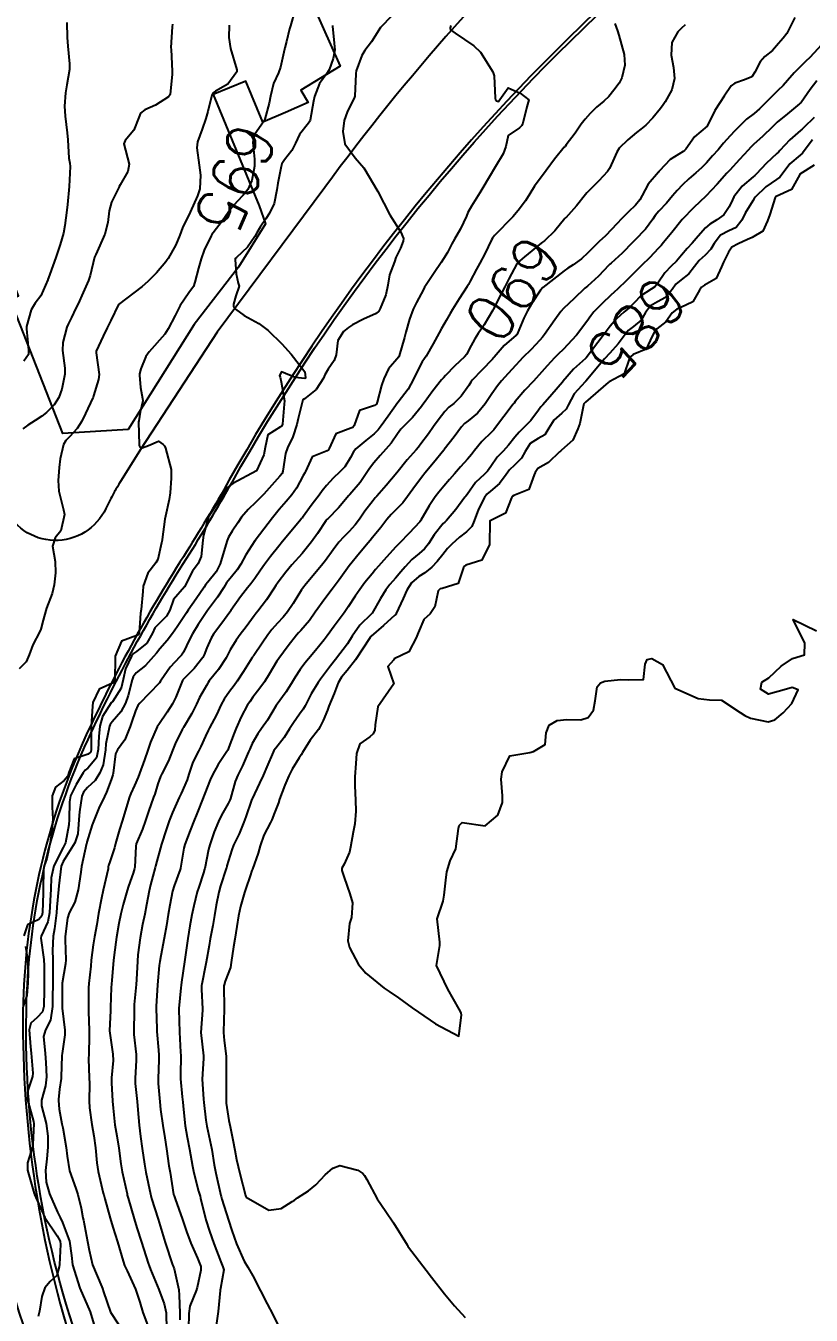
# Model space of a CAD drawing. Header units: metres. Extents: x 286371 to 293043, y 7462578 to 7466404.
# Drawn here: x 289795.7 to 289862.7, y 7464667.4 to 7464777.5 of the extents above; entities that cross this region are included whole.
import ezdxf
from ezdxf.enums import TextEntityAlignment as Align

# ---------------------------------------------------------------- set-up
doc = ezdxf.new("R2010")
doc.units = ezdxf.units.M
doc.header["$MEASUREMENT"] = 0
for name, color, linetype in [('Area Verde e Complexo de Lazer', 45, 'Continuous'), ('Cotas', 45, 'Continuous'), ('Curvas de Nivel 1m', 11, 'Continuous'), ('Curvas de Nivel 5m', 15, 'Continuous'), ('Edificações', 30, 'Continuous'), ('Vias primárias', 230, 'Continuous')]:
    doc.layers.add(name, color=color, linetype=linetype)
doc.styles.add('Style-STANDARD', font='STANDARD.shx')

msp = doc.modelspace()

# ---------------------------------------------------------------- linework, layer by layer
at = {"layer": 'Area Verde e Complexo de Lazer'}
msp.add_lwpolyline([(289974.64, 7464699.16), (289955.38, 7464676.42, -0.065677), (289942.78, 7464664.98, 0.018865), (289930.38, 7464655.68, -0.032924), (289897.11, 7464632.16, -0.260986), (289835.3, 7464628.07, -0.063415), (289815.99, 7464641.35, -0.126836), (289800.3, 7464664.8, -0.092226), (289795.76, 7464694.19, -0.100091), (289801.01, 7464716.58, -0.034047), (289809.4, 7464732.01, 0.013423), (289813.32, 7464738.57, -0.071292), (289842.17, 7464776.16), (289861.37, 7464794.93)], format="xyb", dxfattribs=at)
at = {"layer": 'Curvas de Nivel 1m', "flags": 128}
for points, elevation in [([(289827.9, 7464779.32), (289825.95, 7464777.35), (289825.19, 7464776.11), (289824.62, 7464775.37), (289824.36, 7464774.94), (289823.9, 7464773.65), (289823.86, 7464773.42), (289823.85, 7464773.39), (289823.77, 7464771.48), (289823.75, 7464771.39), (289823.12, 7464770.12), (289822.86, 7464769.4), (289822.75, 7464768.47), (289822.92, 7464767.4), (289823.79, 7464766.21), (289824.55, 7464765.37), (289825.74, 7464763.35), (289826.75, 7464761.34), (289827.69, 7464759.86), (289827.93, 7464759.32), (289827.9, 7464759.1), (289827.67, 7464758.49), (289827.28, 7464757.71), (289827.15, 7464757.33), (289826.74, 7464756.23), (289826.6, 7464755.34), (289826.43, 7464754.53), (289825.93, 7464753.35), (289825.81, 7464753.13), (289825.59, 7464752.93), (289824.51, 7464752.44), (289823.57, 7464751.96), (289823.23, 7464751.73), (289822.8, 7464751.4), (289822.33, 7464750.63), (289822.17, 7464749.4), (289822.02, 7464748.92), (289821.51, 7464748.19), (289821.22, 7464747.69), (289821.11, 7464747.42), (289820.47, 7464746.44), (289819.47, 7464745.65), (289819.34, 7464745.57), (289819.3, 7464745.45), (289818.94, 7464743.96), (289818.83, 7464743.45), (289818.47, 7464742.4), (289818.02, 7464741.47), (289817.87, 7464740.99), (289817.64, 7464739.47), (289817.56, 7464739.28), (289817.37, 7464739.03), (289816.01, 7464737.5), (289815.33, 7464736.82), (289814.66, 7464736.19), (289814.11, 7464735.53), (289813.78, 7464735.06), (289813.3, 7464734.35), (289812.99, 7464733.84), (289812.87, 7464733.55), (289812.5, 7464732.32), (289812.28, 7464731.56), (289811.93, 7464730.88), (289811.23, 7464729.99), (289811.04, 7464729.76), (289810.91, 7464729.58), (289810.22, 7464728.58), (289809.55, 7464727.6), (289809.4, 7464727.39), (289809.19, 7464727.05), (289808.6, 7464726.18), (289808.2, 7464725.62), (289807.75, 7464725.03), (289807.14, 7464724.3), (289806.84, 7464723.94), (289806.6, 7464723.64), (289805.91, 7464722.87), (289805.11, 7464722.27), (289804.85, 7464721.93), (289804.78, 7464721.67), (289804.44, 7464720.32), (289804.19, 7464719.68), (289803.8, 7464718.94), (289803.05, 7464718.07), (289802.89, 7464717.85), (289802.84, 7464717.7), (289802.52, 7464716.2), (289802.48, 7464715.7), (289802.29, 7464714.41), (289802.02, 7464713.71), (289801.61, 7464713.08), (289800.97, 7464712.48), (289800.61, 7464712.08), (289800.47, 7464711.73), (289800.28, 7464710.39), (289800.23, 7464709.73), (289800.12, 7464708.52), (289799.87, 7464707.74), (289798.87, 7464706.15), (289798.71, 7464705.77), (289798.52, 7464704.09), (289798.49, 7464703.77), (289798.33, 7464702.25), (289798.3, 7464701.77), (289798.15, 7464700.4), (289798.03, 7464699.78), (289797.97, 7464698.56), (289798.01, 7464697.78), (289798.01, 7464696.49), (289797.99, 7464695.78), (289797.97, 7464694.49), (289797.98, 7464693.77), (289797.81, 7464692.62), (289797.37, 7464691.78), (289797.21, 7464691.21), (289797.34, 7464689.78), (289797.4, 7464688.99), (289797.45, 7464687.78), (289797.36, 7464687), (289797.02, 7464685.79), (289797.04, 7464685.3), (289797.44, 7464683.78), (289797.57, 7464682.72), (289797.56, 7464681.78), (289797.48, 7464680.78), (289797.37, 7464679.78), (289797.42, 7464678.8), (289797.72, 7464677.78), (289798.41, 7464676.22), (289798.63, 7464675.76), (289798.82, 7464675.34), (289799.41, 7464673.75), (289799.58, 7464672.52), (289799.67, 7464671.74), (289800.31, 7464669.73), (289801.19, 7464667.72), (289801.59, 7464666.38)], 693), ([(289861.34, 7464778.18), (289860.63, 7464776.82), (289860.33, 7464776.44), (289859.94, 7464775.97), (289859.41, 7464775.37), (289858.77, 7464774.85), (289858.37, 7464774.41), (289857.9, 7464773.52), (289857.65, 7464773.12), (289857.02, 7464772.88), (289856.2, 7464772.58), (289855.89, 7464772.36), (289855.29, 7464771.48), (289854.93, 7464770.91), (289854.51, 7464770.26), (289853.85, 7464768.92), (289852.75, 7464768), (289852.01, 7464766.95), (289851.92, 7464766.84), (289851.8, 7464766.75), (289850.69, 7464766.07), (289849.78, 7464765.09), (289849.72, 7464765.04), (289849.68, 7464764.99), (289848.8, 7464763.96), (289848.31, 7464763.01), (289848.1, 7464762.64), (289847.72, 7464762.18), (289847.14, 7464761.6), (289846.57, 7464761.03), (289846.14, 7464760.59), (289845.69, 7464760.1), (289845.17, 7464759.56), (289844.63, 7464759.06), (289844.13, 7464758.6), (289843.66, 7464758.11), (289843.13, 7464757.6), (289842.4, 7464757.09), (289841.95, 7464756.79), (289841.64, 7464756.56), (289839.83, 7464755.14), (289839.61, 7464754.92), (289838.9, 7464753.85), (289838.52, 7464753.16), (289838.21, 7464752.53), (289837.63, 7464751.17), (289837.6, 7464751.12), (289837.55, 7464751.08), (289836.52, 7464750.21), (289835.66, 7464749.2), (289835.6, 7464749.13), (289835.52, 7464749.04), (289834.62, 7464748.1), (289833.79, 7464747.23), (289833.66, 7464747.06), (289833.49, 7464746.78), (289832.85, 7464745.87), (289832.21, 7464745.25), (289831.8, 7464744.92), (289831.45, 7464744.55), (289830.89, 7464743.82), (289830.49, 7464743.28), (289830.05, 7464742.66), (289829.41, 7464741.79), (289829.2, 7464741.51), (289829, 7464741.3), (289828.25, 7464740.45), (289827.37, 7464739.32), (289826.45, 7464738.25), (289825.66, 7464737.35), (289825.51, 7464737.18), (289825.34, 7464736.98), (289824.64, 7464736.05), (289824.17, 7464735.37), (289823.8, 7464734.88), (289823.3, 7464734.33), (289822.83, 7464733.86), (289822.42, 7464733.4), (289821.93, 7464732.75), (289821.26, 7464731.85), (289820.93, 7464731.42), (289819.63, 7464729.84), (289819.31, 7464729.45), (289819.22, 7464729.33), (289818.5, 7464728.17), (289818.02, 7464727.47), (289817.65, 7464727.02), (289817.18, 7464726.51), (289816.7, 7464725.97), (289816.35, 7464725.5), (289815.87, 7464724.79), (289815.14, 7464723.75), (289815.04, 7464723.61), (289814.98, 7464723.52), (289814.27, 7464722.37), (289813.72, 7464721.54), (289813.47, 7464721.17), (289813.09, 7464720.67), (289812.63, 7464720.01), (289812.37, 7464719.55), (289811.96, 7464718.66), (289811.37, 7464717.57), (289811.26, 7464717.35), (289811.03, 7464716.84), (289810.64, 7464715.96), (289810.44, 7464715.58), (289809.95, 7464714.63), (289809.61, 7464713.6), (289809.45, 7464713.12), (289808.96, 7464711.97), (289808.84, 7464711.72), (289808.79, 7464711.61), (289808.21, 7464710.34), (289807.93, 7464709.62), (289807.67, 7464708.86), (289807.27, 7464707.63), (289807.19, 7464707.33), (289806.87, 7464706.19), (289806.76, 7464705.75), (289806.73, 7464705.64), (289806.33, 7464704.15), (289806.22, 7464703.64), (289806, 7464702.46), (289805.84, 7464701.65), (289805.66, 7464700.77), (289805.46, 7464699.65), (289805.26, 7464698.18), (289805.22, 7464697.66), (289805.14, 7464696.09), (289805.11, 7464695.67), (289804.95, 7464693.95), (289804.94, 7464693.67), (289804.94, 7464693.4), (289804.9, 7464691.67), (289804.92, 7464691.39), (289805.1, 7464689.67), (289805.1, 7464689.17), (289805.02, 7464687.67), (289805.03, 7464687.21), (289805.19, 7464685.66), (289805.25, 7464684.96), (289805.36, 7464683.66), (289805.48, 7464682.69), (289805.63, 7464681.66), (289805.82, 7464680.31), (289805.93, 7464679.65), (289806.33, 7464677.75), (289806.36, 7464677.65), (289806.43, 7464677.4), (289806.99, 7464675.64), (289807.24, 7464674.78), (289807.59, 7464673.63), (289808.22, 7464671.74), (289808.26, 7464671.62), (289808.34, 7464671.39), (289808.74, 7464669.61), (289808.77, 7464669.15), (289808.84, 7464667.61), (289808.84, 7464667.03)], 689), ([(289813.06, 7464777.55), (289813.01, 7464776.49), (289813.17, 7464775.55), (289813.7, 7464773.73), (289813.7, 7464773.54), (289812.93, 7464772.49), (289811.87, 7464771.89), (289811.67, 7464771.77), (289811.56, 7464771.57), (289811.23, 7464770.18), (289811.06, 7464769.58), (289810.73, 7464768.67), (289810.35, 7464767.59), (289810.3, 7464767.08), (289810.5, 7464765.58), (289810.61, 7464764.74), (289810.55, 7464763.58), (289810.34, 7464762.98), (289809.71, 7464761.59), (289809.07, 7464760.23), (289808.85, 7464759.61), (289808.51, 7464758.78), (289807.83, 7464757.62), (289807.77, 7464757.51), (289807.65, 7464757.34), (289806.86, 7464756.41), (289806.11, 7464755.65), (289805.62, 7464755.22), (289803.59, 7464753.69), (289802.94, 7464752.34), (289802.63, 7464751.71), (289802.28, 7464750.98), (289801.7, 7464749.72), (289801.69, 7464749.56), (289801.95, 7464747.72), (289801.91, 7464747.3), (289801.48, 7464745.91), (289801.43, 7464745.77), (289801.42, 7464745.73), (289800.79, 7464744.39), (289800.46, 7464743.74), (289800.08, 7464743.1), (289799.42, 7464742.39), (289799.1, 7464742.08), (289798.9, 7464741.76), (289798.63, 7464740.53), (289798.55, 7464739.77), (289798.46, 7464738.68), (289798.5, 7464737.77), (289798.92, 7464736.17), (289798.99, 7464735.76), (289798.68, 7464734.39), (289798.21, 7464733.77), (289797.98, 7464733.08), (289798.21, 7464731.77), (289798.23, 7464730.78), (289798.12, 7464729.77), (289797.95, 7464729.03), (289797.47, 7464727.78), (289797.39, 7464727.58), (289797.18, 7464726.75), (289796.97, 7464725.98), (289796.89, 7464725.79), (289796.28, 7464724.66), (289795.98, 7464723.8), (289795.72, 7464723.21), (289795.12, 7464722.6)], 696), ([(289808.21, 7464777.62), (289808.18, 7464777.4), (289808.08, 7464775.62), (289808.09, 7464775.47), (289808.18, 7464773.62), (289808.17, 7464773.35), (289808, 7464771.62), (289807.96, 7464771.53), (289807.86, 7464771.42), (289806.77, 7464770.72), (289805.84, 7464770.31), (289805.48, 7464770.02), (289805.35, 7464769.66), (289804.91, 7464768.58), (289804.16, 7464767.68), (289804.06, 7464767.42), (289804.5, 7464765.67), (289804.39, 7464765.05), (289803.75, 7464763.91), (289803.67, 7464763.76), (289803.62, 7464763.69), (289803, 7464762.42), (289802.82, 7464761.7), (289802.69, 7464760.7), (289802.43, 7464759.71), (289801.66, 7464757.96), (289801.58, 7464757.8), (289801.56, 7464757.73), (289801.19, 7464756.18), (289801.04, 7464755.73), (289800.6, 7464754.73), (289800.15, 7464753.75), (289799.96, 7464753.37), (289799.58, 7464752.58), (289799.31, 7464752.02), (289799.2, 7464751.76), (289798.86, 7464750.45), (289798.83, 7464749.77), (289799.02, 7464748.26), (289799.02, 7464747.76), (289798.77, 7464746.48), (289798.52, 7464745.77), (289798.11, 7464745.13), (289797.45, 7464744.47), (289797.07, 7464744.17), (289796.48, 7464743.8), (289795.86, 7464743.39), (289795.43, 7464743.07)], 697), ([(289799.19, 7464777.76), (289799.23, 7464776.47), (289799.28, 7464775.75), (289799.42, 7464774.24), (289799.42, 7464773.75), (289799.19, 7464772.45), (289799.08, 7464771.76), (289799, 7464770.62), (289799.06, 7464769.76), (289799.23, 7464768.34), (289799.27, 7464767.75), (289799.36, 7464766.18), (289799.44, 7464765.75), (289799.48, 7464765.46), (289799.4, 7464763.76), (289799.24, 7464762.24), (289799.19, 7464761.76), (289799.03, 7464760.43), (289798.9, 7464759.77), (289798.61, 7464758.83), (289798.28, 7464757.78), (289798.12, 7464757.3), (289797.63, 7464755.97), (289797.58, 7464755.83), (289797.57, 7464755.79), (289796.96, 7464754.44), (289796.5, 7464753.8), (289796.16, 7464753.24), (289795.75, 7464751.81), (289795.74, 7464751.63), (289795.93, 7464749.81), (289795.92, 7464749.42), (289795.52, 7464748.85)], 698), ([(289821.86, 7464777.51), (289821.86, 7464777.42), (289821.94, 7464776.61), (289822.06, 7464775.41), (289822.05, 7464775.29), (289821.91, 7464774.69), (289821.59, 7464773.73), (289821.39, 7464773.42), (289820.77, 7464772.55), (289820.32, 7464771.44), (289820.24, 7464771.06), (289819.97, 7464769.44), (289819.94, 7464769.34), (289819.83, 7464769.18), (289819.06, 7464768.21), (289818.72, 7464767.46), (289818.41, 7464766.85), (289817.78, 7464766.04), (289817.55, 7464765.7), (289817.48, 7464765.48), (289817.2, 7464764.04), (289817.13, 7464763.48), (289816.9, 7464762.31), (289816.48, 7464761.49), (289816.19, 7464761.01), (289815.7, 7464760.29), (289815.4, 7464759.8), (289815.25, 7464759.51), (289814.61, 7464758.58), (289813.66, 7464757.71), (289813.57, 7464757.62), (289813.55, 7464757.54), (289813.64, 7464756.32), (289813.81, 7464755.53), (289813.89, 7464755.26), (289813.61, 7464754.43), (289813.42, 7464753.71), (289813.42, 7464753.54), (289813.59, 7464753.31), (289814.34, 7464752.76), (289815.57, 7464752.06), (289816.37, 7464751.49), (289817.55, 7464750.33), (289818.35, 7464749.46), (289819.51, 7464747.96), (289819.57, 7464747.44), (289819.55, 7464747.4), (289819.5, 7464747.38), (289818.69, 7464747.46), (289817.51, 7464747.94), (289817.35, 7464747.63), (289817.39, 7464747.48), (289817.5, 7464747.09), (289817.76, 7464745.47), (289817.75, 7464745.19), (289817.59, 7464743.47), (289817.55, 7464743.35), (289817.43, 7464743.24), (289816.34, 7464742.57), (289816.11, 7464741.49), (289816.02, 7464740.87), (289815.37, 7464739.5), (289813.36, 7464738.41), (289812.86, 7464738.04), (289812.53, 7464737.56), (289812.09, 7464736.81), (289811.31, 7464735.62), (289811.29, 7464735.6), (289811.29, 7464735.57), (289810.86, 7464734.01), (289810.79, 7464733.58), (289810.67, 7464732.18), (289810.39, 7464731.59), (289809.91, 7464730.93), (289809.24, 7464729.6), (289808.3, 7464728.53), (289807.97, 7464727.62), (289807.71, 7464727.1), (289807.18, 7464726.57), (289806.71, 7464726.1), (289806.51, 7464725.64), (289806.01, 7464724.79), (289805.14, 7464724.09), (289804.89, 7464723.92), (289804.7, 7464723.67), (289804.19, 7464722.61), (289804.01, 7464721.68), (289803.82, 7464720.96), (289803.08, 7464719.79), (289803.03, 7464719.74), (289802.99, 7464719.7), (289802.24, 7464718.53), (289802.02, 7464717.71), (289801.92, 7464716.82), (289801.87, 7464715.71), (289801.72, 7464715), (289800.99, 7464714.13), (289800.77, 7464713.95), (289800.6, 7464713.73), (289799.98, 7464712.73), (289799.51, 7464711.75), (289799.43, 7464711.26), (289799.4, 7464709.75), (289799.37, 7464709.29), (289799.07, 7464707.75), (289798.89, 7464707.36), (289798.07, 7464705.78), (289797.86, 7464704.76), (289797.82, 7464703.78), (289797.76, 7464702.84), (289797.71, 7464701.78), (289797.57, 7464701.01), (289796.99, 7464699.79), (289796.96, 7464699.61), (289797.23, 7464697.79), (289797.26, 7464697.26), (289797.25, 7464695.79), (289797.25, 7464695.24), (289797.22, 7464693.79), (289797.12, 7464693.33), (289796.66, 7464692.84), (289796.11, 7464692.35), (289795.97, 7464691.8), (289796.09, 7464690.34), (289796.14, 7464689.8), (289796.28, 7464688.1), (289796.25, 7464687.8), (289795.84, 7464686.53), (289795.84, 7464685.81), (289796.36, 7464683.96), (289796.39, 7464683.8), (289796.3, 7464681.99), (289796.26, 7464681.8), (289795.84, 7464680.44), (289795.84, 7464679.8), (289796.4, 7464677.83), (289796.42, 7464677.79), (289796.43, 7464677.73), (289797.32, 7464675.78), (289798.38, 7464674.21), (289798.61, 7464673.76), (289798.65, 7464673.48), (289798.56, 7464671.76), (289798.55, 7464671.55), (289798.33, 7464670.83), (289797.78, 7464670.32), (289797.31, 7464669.78), (289797.06, 7464669.03), (289796.87, 7464667.79), (289796.75, 7464667.32)], 694), ([(289831.96, 7464777.52), (289831.9, 7464777.31), (289831.9, 7464777.26), (289831.95, 7464777.15), (289832.33, 7464776.86), (289833.93, 7464775.76), (289834.5, 7464775.22), (289835.56, 7464773.54), (289835.66, 7464773.2), (289835.76, 7464771.31), (289835.78, 7464771.2), (289835.86, 7464771.08), (289836.04, 7464771.01), (289836.14, 7464771.19), (289836.86, 7464772.2), (289837.87, 7464771.74), (289838.62, 7464771.15), (289838.45, 7464770.56), (289838.11, 7464769.16), (289838.03, 7464768.96), (289837.83, 7464768.78), (289836.87, 7464768.13), (289836.65, 7464767.18), (289836.43, 7464766.55), (289835.78, 7464765.48), (289835.61, 7464765.2), (289835.41, 7464764.84), (289834.45, 7464763.22), (289833.73, 7464762.1), (289833.41, 7464761.54), (289833.29, 7464761.24), (289832.8, 7464760.15), (289832.29, 7464759.26), (289832.06, 7464758.87), (289831.67, 7464758.14), (289831.34, 7464757.58), (289831.14, 7464757.27), (289830.54, 7464756.39), (289829.8, 7464755.29), (289829.73, 7464755.18), (289829.62, 7464754.98), (289829.03, 7464753.88), (289828.76, 7464753.31), (289828.43, 7464752.45), (289828.12, 7464751.32), (289828, 7464750.88), (289827.56, 7464749.32), (289827.55, 7464749.29), (289827.52, 7464749.23), (289826.64, 7464748.21), (289826.26, 7464747.34), (289826.05, 7464746.78), (289825.69, 7464745.35), (289825.62, 7464745.19), (289825.46, 7464745.08), (289824.18, 7464744.65), (289823.72, 7464743.38), (289823.61, 7464743.2), (289823.43, 7464743.13), (289822.15, 7464742.67), (289821.59, 7464741.41), (289821.54, 7464741.28), (289821.4, 7464741.2), (289820.12, 7464740.7), (289819.55, 7464739.44), (289819.5, 7464739.32), (289819.37, 7464739.09), (289818.79, 7464738.01), (289818.4, 7464737.46), (289817.92, 7464736.88), (289817.32, 7464736.19), (289816.75, 7464735.49), (289815.28, 7464733.56), (289815.27, 7464733.53), (289815.25, 7464733.51), (289814.46, 7464732.33), (289814.05, 7464731.53), (289813.74, 7464731.05), (289813.24, 7464730.46), (289812.83, 7464729.95), (289812.58, 7464729.55), (289812.06, 7464728.71), (289811.19, 7464727.57), (289810.39, 7464726.37), (289809.92, 7464725.59), (289809.67, 7464725.09), (289809.14, 7464724.01), (289808.99, 7464723.76), (289808.85, 7464723.61), (289808, 7464722.75), (289807.24, 7464721.63), (289807.19, 7464721.54), (289807.1, 7464721.4), (289806.23, 7464720.5), (289805.42, 7464719.66), (289805.26, 7464719.47), (289805.06, 7464719.02), (289804.71, 7464718.01), (289804.59, 7464717.67), (289804.15, 7464716.55), (289803.53, 7464715.69), (289803.35, 7464715.34), (289803.14, 7464713.69), (289803.11, 7464713.56), (289802.98, 7464713.12), (289802.59, 7464712.07), (289802.4, 7464711.7), (289801.93, 7464710.72), (289801.54, 7464709.72), (289801.36, 7464709.28), (289800.9, 7464707.8), (289800.89, 7464707.73), (289800.87, 7464707.7), (289800.45, 7464705.73), (289800.38, 7464705.25), (289800.17, 7464703.74), (289799.87, 7464702.69), (289799.4, 7464701.76), (289799.25, 7464701.31), (289799.05, 7464699.76), (289799.05, 7464699.48), (289799.11, 7464697.76), (289799.08, 7464697.41), (289798.8, 7464695.76), (289798.8, 7464695.67), (289798.79, 7464693.76), (289798.8, 7464693.63), (289799.03, 7464691.76), (289799.03, 7464691.37), (289798.8, 7464689.76), (289798.78, 7464689.59), (289798.71, 7464687.76), (289798.7, 7464687.64), (289798.57, 7464686.72), (289798.47, 7464685.85), (289798.47, 7464685.77), (289798.54, 7464685.03), (289798.78, 7464683.76), (289798.85, 7464683.43), (289799.14, 7464681.75), (289799.23, 7464681.01), (289799.42, 7464679.75), (289799.95, 7464678.24), (289800.14, 7464677.74), (289800.42, 7464676.57), (289800.57, 7464675.73), (289800.61, 7464675.53), (289800.97, 7464673.73), (289801.1, 7464672.99), (289801.39, 7464671.72), (289802.19, 7464669.84), (289802.24, 7464669.71), (289802.31, 7464669.44), (289802.93, 7464667.69), (289804.24, 7464665.71)], 692), ([(289845.96, 7464777.69), (289846.18, 7464777.04), (289846.3, 7464776.69), (289846.75, 7464775.03), (289846.81, 7464774.13), (289846.56, 7464773.03), (289846.32, 7464772.6), (289845.88, 7464771.98), (289845.46, 7464771.46), (289845.03, 7464771.06), (289844.4, 7464770.53), (289843.85, 7464769.99), (289843.42, 7464769.5), (289843.1, 7464769.09), (289842.58, 7464768.33), (289841.81, 7464767.31), (289841.72, 7464767.19), (289841.64, 7464767.11), (289840.81, 7464766.1), (289840.1, 7464765.13), (289839.96, 7464764.94), (289839.77, 7464764.69), (289839.1, 7464763.79), (289838.7, 7464763.15), (289838.34, 7464762.55), (289837.72, 7464761.71), (289837.25, 7464761.17), (289835.69, 7464759.59), (289835.53, 7464759.37), (289835.44, 7464759.21), (289834.86, 7464758.02), (289834.43, 7464757.22), (289834.16, 7464756.71), (289833.63, 7464755.69), (289833.47, 7464755.39), (289833.37, 7464755.24), (289832.68, 7464754.17), (289832.1, 7464753.26), (289831.91, 7464752.93), (289831.57, 7464752.33), (289831.18, 7464751.65), (289830.98, 7464751.27), (289830.47, 7464750.35), (289829.86, 7464749.29), (289829.72, 7464749.1), (289829.52, 7464748.8), (289829.01, 7464747.8), (289828.79, 7464747.31), (289828.32, 7464746.47), (289827.46, 7464745.36), (289827.45, 7464745.34), (289826.61, 7464744.17), (289826.02, 7464743.35), (289825.77, 7464743.01), (289825.42, 7464742.67), (289824.7, 7464742.08), (289823.87, 7464741.38), (289823.66, 7464741.12), (289823.39, 7464740.64), (289822.92, 7464739.85), (289822.5, 7464739.4), (289821.91, 7464738.86), (289821.36, 7464738.24), (289820.99, 7464737.78), (289820.72, 7464737.42), (289820.13, 7464736.64), (289819.32, 7464735.51), (289819.29, 7464735.47), (289819.26, 7464735.45), (289819.05, 7464735.19), (289817.61, 7464733.48), (289817.28, 7464733.08), (289816.57, 7464732.19), (289816.07, 7464731.5), (289815.73, 7464731.02), (289815.24, 7464730.32), (289814.89, 7464729.86), (289814.62, 7464729.52), (289814.01, 7464728.74), (289813.19, 7464727.57), (289813.18, 7464727.56), (289812.34, 7464726.39), (289811.71, 7464725.57), (289811.5, 7464725.23), (289811.15, 7464724.39), (289810.91, 7464723.8), (289810.8, 7464723.58), (289810.07, 7464722.64), (289809.1, 7464721.65), (289809.08, 7464721.63), (289809.07, 7464721.6), (289808.51, 7464720.19), (289808.22, 7464719.62), (289807.77, 7464718.91), (289807.05, 7464717.86), (289806.95, 7464717.73), (289806.89, 7464717.64), (289806.34, 7464716.33), (289806.11, 7464715.65), (289805.82, 7464714.84), (289805.39, 7464713.66), (289805.28, 7464713.36), (289804.97, 7464712.64), (289804.66, 7464711.97), (289804.53, 7464711.67), (289804.16, 7464710.45), (289803.94, 7464709.68), (289803.7, 7464708.89), (289803.34, 7464707.69), (289803.25, 7464707.33), (289802.87, 7464706.12), (289802.76, 7464705.8), (289802.73, 7464705.7), (289802.71, 7464705.54), (289802.29, 7464703.71), (289802.15, 7464703.03), (289801.9, 7464701.71), (289801.74, 7464700.77), (289801.56, 7464699.72), (289801.45, 7464699.03), (289801.28, 7464697.73), (289801.23, 7464697.23), (289801.06, 7464695.73), (289801.05, 7464695.38), (289801.05, 7464693.73), (289801.05, 7464693.35), (289801.09, 7464691.73), (289801.1, 7464691.26), (289801.06, 7464689.73), (289801.05, 7464689.28), (289801.11, 7464687.73), (289801.12, 7464687.19), (289801.1, 7464685.73), (289801.13, 7464685.14), (289801.33, 7464683.72), (289801.49, 7464682.74), (289801.63, 7464681.72), (289801.76, 7464680.44), (289801.87, 7464679.71), (289802.3, 7464677.84), (289802.34, 7464677.71), (289802.43, 7464677.35), (289802.9, 7464675.7), (289803.13, 7464674.96), (289803.52, 7464673.69), (289804, 7464672.03), (289804.12, 7464671.68), (289804.34, 7464671.22), (289805.05, 7464669.66), (289805.41, 7464668.54), (289805.67, 7464667.65), (289806.25, 7464666.15)], 691), ([(289863.95, 7464776.24), (289862.61, 7464774.79), (289862.27, 7464774.45), (289861.91, 7464774.11), (289861.26, 7464773.46), (289860.71, 7464772.82), (289860.33, 7464772.38), (289859.88, 7464771.95), (289859.31, 7464771.4), (289858.77, 7464770.85), (289858.31, 7464770.4), (289857.85, 7464770.01), (289857.21, 7464769.5), (289856.57, 7464768.88), (289856.2, 7464768.51), (289855.82, 7464768.1), (289855.25, 7464767.46), (289854.77, 7464766.91), (289854.31, 7464766.39), (289853.78, 7464765.79), (289853.35, 7464765.35), (289852.89, 7464764.94), (289852.29, 7464764.41), (289851.75, 7464763.92), (289851.27, 7464763.43), (289850.89, 7464762.97), (289850.36, 7464762.34), (289849.71, 7464761.65), (289849.41, 7464761.29), (289849.2, 7464760.99), (289848.57, 7464760.12), (289847.68, 7464759.2), (289847.58, 7464759.11), (289847.49, 7464759.02), (289846.6, 7464758.09), (289845.65, 7464757.23), (289845.55, 7464757.14), (289845.46, 7464757.05), (289844.58, 7464756.11), (289843.62, 7464755.26), (289843.51, 7464755.18), (289843.4, 7464755.08), (289842.48, 7464754.22), (289841.59, 7464753.36), (289841.36, 7464753.11), (289840.85, 7464752.39), (289839.97, 7464751.14), (289839.78, 7464750.91), (289839.55, 7464750.66), (289838.83, 7464749.86), (289838.12, 7464749.17), (289837.82, 7464748.87), (289837.51, 7464748.53), (289836.87, 7464747.82), (289836.3, 7464747.19), (289835.94, 7464746.75), (289835.48, 7464746.08), (289835.13, 7464745.55), (289834.91, 7464745.21), (289834.25, 7464744.43), (289833.44, 7464743.78), (289833.13, 7464743.54), (289832.87, 7464743.24), (289832.26, 7464742.41), (289831.41, 7464741.33), (289831.38, 7464741.29), (289831.36, 7464741.27), (289830.5, 7464740.17), (289829.75, 7464739.29), (289829.58, 7464739.08), (289829.37, 7464738.81), (289828.72, 7464737.94), (289828.27, 7464737.31), (289827.87, 7464736.78), (289827.33, 7464736.24), (289826.87, 7464735.78), (289826.5, 7464735.34), (289825.99, 7464734.66), (289825.29, 7464733.81), (289825.09, 7464733.56), (289824.92, 7464733.36), (289824.18, 7464732.46), (289823.28, 7464731.38), (289822.43, 7464730.2), (289821.85, 7464729.41), (289821.21, 7464728.56), (289820.4, 7464727.44), (289819.89, 7464726.73), (289819.17, 7464725.88), (289818.97, 7464725.66), (289818.79, 7464725.46), (289818.07, 7464724.55), (289817.28, 7464723.48), (289817.22, 7464723.39), (289817.13, 7464723.24), (289816.47, 7464722.14), (289816.06, 7464721.5), (289815.66, 7464720.94), (289815.08, 7464720.17), (289814.8, 7464719.79), (289814.62, 7464719.52), (289814.07, 7464718.51), (289813.64, 7464717.54), (289813.47, 7464717.1), (289813.02, 7464715.9), (289812.92, 7464715.65), (289812.86, 7464715.55), (289812.11, 7464714.44), (289811.62, 7464713.56), (289811.43, 7464713.12), (289810.96, 7464711.96), (289810.85, 7464711.68), (289810.82, 7464711.58), (289810.29, 7464710.23), (289810.02, 7464709.59), (289809.71, 7464708.8), (289809.27, 7464707.6), (289809.19, 7464707.3), (289808.9, 7464705.6), (289808.89, 7464705.57), (289808.86, 7464705.48), (289808.36, 7464704.08), (289808.22, 7464703.61), (289807.98, 7464702.44), (289807.85, 7464701.62), (289807.7, 7464700.7), (289807.51, 7464699.62), (289807.22, 7464698.11), (289807.13, 7464697.63), (289807.08, 7464697.27), (289806.94, 7464695.63), (289806.82, 7464693.79), (289806.82, 7464693.64), (289806.87, 7464691.86), (289806.88, 7464691.64), (289807.02, 7464690.04), (289807.05, 7464689.64), (289807.04, 7464689.2), (289806.98, 7464687.64), (289807, 7464687.22), (289807.14, 7464685.64), (289807.2, 7464684.98), (289807.38, 7464683.63), (289807.56, 7464682.58), (289807.7, 7464681.63), (289807.91, 7464680.18), (289808, 7464679.62), (289808.31, 7464677.74), (289808.34, 7464677.62), (289808.43, 7464677.35), (289809.06, 7464675.6), (289809.41, 7464674.58), (289809.77, 7464673.59), (289810.35, 7464672.3), (289810.63, 7464671.58), (289810.64, 7464671.28), (289810.31, 7464669.79), (289810.27, 7464669.62), (289810.26, 7464669.59), (289809.68, 7464668.2), (289809.61, 7464667.59), (289809.58, 7464666.27)], 688), ([(289863.21, 7464772.78), (289862.64, 7464772.04), (289861.86, 7464770.95), (289861.79, 7464770.87), (289861.73, 7464770.81), (289860.69, 7464769.98), (289859.83, 7464769.25), (289859.62, 7464769.05), (289859.4, 7464768.84), (289858.6, 7464768.07), (289857.8, 7464767.34), (289857.56, 7464767.11), (289857.34, 7464766.87), (289856.6, 7464766.06), (289855.77, 7464765.17), (289855.63, 7464765.03), (289855.52, 7464764.9), (289854.7, 7464763.96), (289853.73, 7464762.95), (289852.7, 7464761.96), (289851.7, 7464760.95), (289850.82, 7464759.83), (289850.12, 7464758.98), (289849.91, 7464758.74), (289849.67, 7464758.47), (289848.94, 7464757.71), (289848.23, 7464757.01), (289847.93, 7464756.72), (289847.64, 7464756.42), (289846.93, 7464755.72), (289846.21, 7464755.04), (289845.9, 7464754.75), (289845.61, 7464754.49), (289844.88, 7464753.77), (289844.17, 7464753.07), (289843.91, 7464752.74), (289843.57, 7464752.24), (289842.7, 7464751.09), (289841.54, 7464749.86), (289841.17, 7464749.48), (289840.82, 7464749.13), (289840.19, 7464748.46), (289839.5, 7464747.68), (289839.25, 7464747.4), (289839.01, 7464747.15), (289838.27, 7464746.37), (289837.47, 7464745.41), (289837.37, 7464745.28), (289837.29, 7464745.18), (289836.5, 7464744.13), (289835.78, 7464743.2), (289835.63, 7464743.01), (289835.43, 7464742.81), (289834.62, 7464742.01), (289833.99, 7464741.23), (289833.73, 7464740.9), (289833.39, 7464740.5), (289832.8, 7464739.83), (289832.28, 7464739.25), (289831.85, 7464738.77), (289831.36, 7464738.19), (289830.94, 7464737.68), (289830.63, 7464737.28), (289830.11, 7464736.51), (289829.41, 7464735.29), (289829.37, 7464735.23), (289829.31, 7464735.15), (289828.41, 7464734.19), (289827.58, 7464733.32), (289827.43, 7464733.17), (289827.28, 7464733.02), (289826.49, 7464732.12), (289825.78, 7464731.35), (289825.53, 7464731.07), (289825.24, 7464730.72), (289824.64, 7464729.96), (289824.2, 7464729.37), (289823.8, 7464728.79), (289823.2, 7464727.9), (289822.85, 7464727.39), (289822.01, 7464726.24), (289821.41, 7464725.42), (289821.16, 7464725.08), (289820.43, 7464724.15), (289819.82, 7464723.44), (289819.5, 7464723.08), (289819.12, 7464722.55), (289818.69, 7464721.88), (289818.43, 7464721.46), (289817.91, 7464720.65), (289817.07, 7464719.48), (289816.32, 7464718.23), (289815.82, 7464717.5), (289815.5, 7464717.04), (289815.02, 7464716.22), (289814.8, 7464715.74), (289814.7, 7464715.52), (289814.2, 7464714.32), (289813.79, 7464713.53), (289813.55, 7464712.97), (289813.15, 7464711.54), (289813.1, 7464711.4), (289812.95, 7464711.1), (289812.39, 7464710.1), (289812.13, 7464709.56), (289811.77, 7464708.7), (289811.39, 7464707.57), (289811.28, 7464707.17), (289810.96, 7464705.57), (289810.94, 7464705.49), (289810.85, 7464705.2), (289810.45, 7464703.97), (289810.33, 7464703.58), (289810.03, 7464702.37), (289809.87, 7464701.59), (289809.7, 7464700.67), (289809.53, 7464699.59), (289809.33, 7464698.18), (289809.24, 7464697.6), (289808.98, 7464695.87), (289808.95, 7464695.6), (289808.93, 7464695.37), (289808.76, 7464693.6), (289808.75, 7464693.52), (289808.8, 7464691.6), (289808.9, 7464689.89), (289808.91, 7464689.61), (289808.89, 7464687.91), (289808.9, 7464687.61), (289809.03, 7464686.08), (289809.09, 7464685.61), (289809.15, 7464685), (289809.3, 7464683.6), (289809.47, 7464682.64), (289809.67, 7464681.6), (289809.91, 7464680.15), (289810.02, 7464679.59), (289810.44, 7464678.03), (289810.56, 7464677.58), (289810.61, 7464677.41), (289811.06, 7464675.57), (289811.36, 7464674.6), (289811.74, 7464673.56), (289812.34, 7464671.99), (289812.52, 7464671.55), (289812.58, 7464671.3), (289812.31, 7464669.71), (289812.29, 7464669.57), (289812.28, 7464669.55), (289812.1, 7464667.74), (289812.07, 7464667.56), (289811.85, 7464665.96)], 687), ([(289862.97, 7464769.66), (289862.1, 7464768.8), (289861.95, 7464768.67), (289861.82, 7464768.55), (289860.89, 7464767.74), (289860.04, 7464766.83), (289859.92, 7464766.7), (289859.79, 7464766.57), (289858.89, 7464765.74), (289858.06, 7464764.86), (289857.91, 7464764.71), (289857.76, 7464764.6), (289856.84, 7464763.79), (289856.13, 7464762.89), (289856, 7464762.62), (289855.72, 7464762.02), (289855.28, 7464761.34), (289854.66, 7464760.91), (289854.06, 7464760.56), (289853.69, 7464760.24), (289853.08, 7464759.53), (289852.56, 7464758.94), (289852.14, 7464758.48), (289851.66, 7464757.9), (289851.22, 7464757.39), (289850.78, 7464756.97), (289850.22, 7464756.39), (289849.62, 7464755.53), (289849.39, 7464755.21), (289849.06, 7464754.99), (289848.18, 7464754.43), (289847.6, 7464753.84), (289847.2, 7464753.41), (289846.74, 7464753.03), (289846.13, 7464752.49), (289845.57, 7464751.84), (289845.22, 7464751.39), (289844.97, 7464751.05), (289843.52, 7464749.14), (289843.46, 7464749.09), (289842.43, 7464748.18), (289841.53, 7464747.11), (289841.51, 7464747.09), (289841.49, 7464747.06), (289840.6, 7464746.01), (289839.81, 7464745.14), (289839.65, 7464744.95), (289839.46, 7464744.69), (289838.79, 7464743.8), (289838.16, 7464743.16), (289837.79, 7464742.81), (289837.42, 7464742.36), (289836.9, 7464741.69), (289836.42, 7464741.19), (289835.93, 7464740.66), (289835.38, 7464739.86), (289835.11, 7464739.48), (289834.83, 7464739.21), (289834.08, 7464738.51), (289833.35, 7464737.48), (289833.25, 7464737.33), (289833.17, 7464737.24), (289832.39, 7464736.19), (289831.6, 7464735.26), (289831.45, 7464735.12), (289831.31, 7464734.99), (289830.53, 7464734.05), (289830.05, 7464733.28), (289829.73, 7464732.83), (289829.27, 7464732.43), (289828.64, 7464731.93), (289828.07, 7464731.31), (289827.69, 7464730.87), (289827.24, 7464730.34), (289826.76, 7464729.8), (289826.41, 7464729.34), (289825.97, 7464728.59), (289825.25, 7464727.35), (289825.22, 7464727.32), (289825.19, 7464727.3), (289824.2, 7464726.34), (289823.55, 7464725.38), (289823.15, 7464724.73), (289822.13, 7464723.41), (289821.69, 7464722.85), (289821.11, 7464722.07), (289820.83, 7464721.71), (289820.63, 7464721.43), (289820.06, 7464720.46), (289819.53, 7464719.45), (289819.37, 7464719.15), (289819.06, 7464718.72), (289818.53, 7464717.99), (289818.21, 7464717.47), (289817.75, 7464716.75), (289817.02, 7464715.82), (289816.87, 7464715.63), (289816.79, 7464715.49), (289816.26, 7464714.23), (289815.95, 7464713.5), (289815.65, 7464712.83), (289815, 7464711.51), (289814.99, 7464711.48), (289814.95, 7464711.38), (289814.48, 7464709.98), (289814.31, 7464709.52), (289813.9, 7464708.53), (289813.43, 7464707.54), (289813.27, 7464707.15), (289812.86, 7464705.79), (289812.81, 7464705.59), (289812.79, 7464705.55), (289812.3, 7464704.09), (289812.16, 7464703.55), (289811.95, 7464702.42), (289811.8, 7464701.56), (289811.65, 7464700.69), (289811.44, 7464699.56), (289811.34, 7464698.98), (289811.09, 7464697.57), (289811.03, 7464697.27), (289810.71, 7464695.68), (289810.7, 7464695.57), (289810.7, 7464695.23), (289810.76, 7464693.57), (289810.76, 7464693.48), (289810.64, 7464691.57), (289810.85, 7464689.57), (289810.85, 7464689.33), (289810.75, 7464687.57), (289810.86, 7464685.88), (289810.89, 7464685.58), (289811.05, 7464684.09), (289811.14, 7464683.58), (289811.32, 7464682.77), (289811.56, 7464681.57), (289811.78, 7464680.26), (289811.9, 7464679.56), (289812.34, 7464677.65), (289812.36, 7464677.56), (289812.43, 7464677.33), (289813, 7464675.55), (289813.28, 7464674.65), (289813.68, 7464673.53), (289814.34, 7464672.03), (289814.63, 7464671.52), (289815.06, 7464670.78), (289815.73, 7464669.5), (289816.29, 7464668.39), (289816.77, 7464667.49), (289817.29, 7464666.45)], 686), ([(289862.99, 7464765.58), (289861.76, 7464764.83), (289861.75, 7464764.82), (289861.74, 7464764.8), (289861.04, 7464763.52), (289859.74, 7464762.91), (289859.68, 7464762.89), (289859.65, 7464762.84), (289859.18, 7464761.37), (289859, 7464760.84), (289858.6, 7464759.94), (289857.68, 7464759.41), (289857.3, 7464759.25), (289856.5, 7464758.88), (289855.96, 7464758.6), (289855.66, 7464758.15), (289855.24, 7464757.31), (289855.08, 7464756.9), (289854.61, 7464755.92), (289853.62, 7464755.35), (289853.37, 7464755.17), (289853.2, 7464754.93), (289852.62, 7464753.92), (289851.59, 7464753.45), (289851.26, 7464753.29), (289850.87, 7464752.97), (289850.33, 7464752.21), (289849.56, 7464751.61), (289849.29, 7464751.26), (289849.16, 7464750.99), (289848.65, 7464749.89), (289847.53, 7464749.42), (289847.3, 7464749.24), (289847.2, 7464749.02), (289846.75, 7464747.79), (289845.49, 7464747.1), (289845.4, 7464747.05), (289843.47, 7464745.36), (289843.33, 7464745.22), (289843.28, 7464745.09), (289842.98, 7464743.55), (289842.82, 7464743.09), (289842.39, 7464742.12), (289841.41, 7464741.25), (289841.33, 7464741.19), (289841.23, 7464741.12), (289840.31, 7464740.21), (289839.38, 7464739.69), (289839.16, 7464739.36), (289839.09, 7464739.15), (289838.61, 7464737.91), (289837.35, 7464737.4), (289837.21, 7464737.31), (289837.14, 7464737.18), (289836.63, 7464735.88), (289835.31, 7464735.24), (289835.29, 7464735.23), (289835.29, 7464735.2), (289835.28, 7464733.2), (289834.6, 7464731.87), (289833.26, 7464731.45), (289833.12, 7464731.37), (289833.06, 7464731.24), (289832.6, 7464729.87), (289831.23, 7464729.47), (289831.07, 7464729.43), (289830.88, 7464729.27), (289830.6, 7464727.88), (289830.19, 7464727.28), (289829.66, 7464726.81), (289829.17, 7464725.67), (289829.07, 7464725.39), (289829.04, 7464725.3), (289828.39, 7464724.06), (289827.14, 7464723.45), (289827.09, 7464723.37), (289827.06, 7464723.33), (289826.58, 7464722.79), (289827.1, 7464721.32), (289825.75, 7464719.35), (289825.52, 7464717.83), (289825.47, 7464717.36), (289825.33, 7464717.06), (289825.04, 7464716.79), (289824.2, 7464716.21), (289823.92, 7464715.38), (289823.85, 7464714.53), (289823.78, 7464713.38), (289823.76, 7464712.6), (289823.82, 7464711.38), (289823.86, 7464710.45), (289823.78, 7464709.38), (289823.63, 7464708.66), (289823.39, 7464707.39), (289823.31, 7464706.96), (289822.86, 7464705.94), (289822.67, 7464705.58), (289822.67, 7464705.4), (289822.85, 7464704.8), (289823.34, 7464703.39), (289823.58, 7464702.62), (289823.5, 7464701.38), (289823.32, 7464700.85), (289823.19, 7464699.39), (289823.33, 7464698.81), (289824.08, 7464697.37), (289824.72, 7464696.62), (289826.28, 7464695.34), (289826.7, 7464695.07), (289827.49, 7464694.53), (289828.68, 7464693.67), (289829.21, 7464693.3), (289830.66, 7464692.3), (289832.64, 7464691.24), (289832.88, 7464693.03), (289832.85, 7464693.24), (289832.68, 7464693.56), (289831.7, 7464695.26), (289830.73, 7464697.27), (289831.03, 7464699), (289831.04, 7464699.27), (289830.79, 7464701.27), (289831.32, 7464702.77), (289831.39, 7464703.27), (289831.54, 7464704.56), (289831.62, 7464705.26), (289831.92, 7464706.2), (289832.4, 7464707.25), (289832.63, 7464708.96), (289832.67, 7464709.24), (289832.92, 7464709.49), (289834.91, 7464709.2), (289835.99, 7464710.12), (289836.38, 7464711.18), (289836.38, 7464711.75), (289836.25, 7464713.19), (289836.35, 7464713.82), (289837, 7464715.17), (289838.7, 7464715.46), (289839.01, 7464715.53), (289840.02, 7464716.13), (289840.09, 7464717.13), (289840.37, 7464717.79), (289841.05, 7464718.2), (289841.88, 7464718.28), (289843.05, 7464718.26), (289843.68, 7464718.45), (289844.15, 7464719.07), (289844.28, 7464719.87), (289844.46, 7464721.06), (289844.75, 7464721.41), (289845.1, 7464721.54), (289846.46, 7464721.68), (289847.1, 7464721.65), (289848.4, 7464721.7), (289848.54, 7464723), (289848.73, 7464723.4), (289849.13, 7464723.49), (289850.04, 7464722.98), (289851.09, 7464720.96), (289853.08, 7464720.07), (289854.05, 7464719.95), (289855.08, 7464719.93), (289856.65, 7464718.88), (289857.06, 7464718.61), (289857.53, 7464718.39), (289859.05, 7464718.08), (289859.63, 7464718.26), (289860.34, 7464718.83), (289861.08, 7464719.65), (289861.6, 7464720.8), (289861.1, 7464721.01), (289860.43, 7464720.82), (289859.09, 7464720.44), (289858.39, 7464720.85), (289858.5, 7464721.45), (289859.11, 7464721.84), (289860.16, 7464722.82), (289861.13, 7464723.48), (289862.14, 7464723.79), (289862.18, 7464724.79), (289861.18, 7464726.8), (289863.17, 7464725.84)], 684)]:
    msp.add_lwpolyline(points, dxfattribs=dict(at, elevation=elevation))
at = {"layer": 'Curvas de Nivel 5m', "flags": 128}
for points, elevation in [([(289818.64, 7464778.79), (289818.27, 7464777.47), (289818.2, 7464777.22), (289817.93, 7464776.14), (289817.8, 7464775.6), (289817.77, 7464775.48), (289817.44, 7464773.94), (289817.25, 7464773.48), (289816.82, 7464772.55), (289816.57, 7464771.49), (289816.46, 7464770.89), (289816.08, 7464769.5), (289816, 7464769.33), (289815.83, 7464769.09), (289815.19, 7464768.14), (289815.06, 7464767.52), (289815.21, 7464766.09), (289815.22, 7464765.51), (289814.99, 7464764.29), (289814.64, 7464763.52), (289814.23, 7464763.03), (289813.73, 7464762.5), (289813.28, 7464761.98), (289812.97, 7464761.55), (289812.45, 7464760.81), (289811.69, 7464759.82), (289811.58, 7464759.67), (289811.52, 7464759.57), (289810.92, 7464758.32), (289810.65, 7464757.58), (289810.42, 7464756.8), (289810.13, 7464755.59), (289809.99, 7464755.22), (289809.61, 7464754.68), (289808.86, 7464753.61), (289808.43, 7464752.77), (289807.85, 7464751.62), (289807.56, 7464751.15), (289806.22, 7464749.65), (289805.94, 7464749.25), (289805.51, 7464748.21), (289805.39, 7464747.78), (289805.39, 7464747.67), (289805.49, 7464746.6), (289805.64, 7464745.66), (289805.67, 7464745.47), (289805.46, 7464744.51), (289805.33, 7464743.78), (289805.32, 7464743.67), (289805.36, 7464741.72), (289805.37, 7464741.67), (289805.41, 7464741.54), (289805.61, 7464741.47), (289806.17, 7464741.65), (289807.02, 7464742.04), (289807.42, 7464741.76), (289807.52, 7464741.63), (289807.61, 7464741.44), (289808.09, 7464739.62), (289808.11, 7464738.88), (289808.01, 7464737.62), (289807.92, 7464737.04), (289807.6, 7464735.63), (289807.56, 7464735.38), (289807.33, 7464733.63), (289807.33, 7464733.59), (289807.28, 7464733.34), (289806.97, 7464731.93), (289806.79, 7464731.64), (289806.12, 7464730.77), (289805.71, 7464729.66), (289805.68, 7464729.2), (289805.54, 7464727.66), (289805.49, 7464727.36), (289805.36, 7464725.66), (289805.3, 7464725.52), (289805.16, 7464725.45), (289803.87, 7464724.97), (289803.33, 7464723.69), (289803.32, 7464723.51), (289803.3, 7464721.69), (289803.27, 7464721.53), (289803.1, 7464721.37), (289801.95, 7464720.85), (289801.42, 7464719.72), (289801.37, 7464719.41), (289801.27, 7464717.72), (289801.27, 7464717.5), (289801.27, 7464715.72), (289801.23, 7464715.51), (289801.01, 7464715.33), (289799.81, 7464714.93), (289799.37, 7464713.75), (289799.28, 7464713.45), (289798.97, 7464713.06), (289798.24, 7464712.49), (289797.95, 7464711.77), (289797.95, 7464710.78), (289797.99, 7464709.77), (289797.91, 7464708.77), (289797.77, 7464707.78), (289797.5, 7464706.41), (289797.27, 7464705.79), (289797.19, 7464705.46), (289797.17, 7464703.79), (289797.16, 7464703.45), (289797.11, 7464701.79), (289797.07, 7464701.53), (289796.8, 7464701.21), (289795.84, 7464700.76), (289795.51, 7464699.81)], 695), ([(289851.96, 7464777.56), (289851.65, 7464777.27), (289851.35, 7464776.96), (289850.84, 7464776.07), (289850.76, 7464774.97), (289850.96, 7464773.92), (289851.06, 7464772.97), (289850.83, 7464772.02), (289850.26, 7464770.98), (289850.1, 7464770.74), (289849.86, 7464770.41), (289849.22, 7464769.62), (289848.6, 7464769), (289848.18, 7464768.66), (289847.82, 7464768.38), (289847.08, 7464767.76), (289846.34, 7464767.04), (289846.13, 7464766.71), (289845.79, 7464765.93), (289845.51, 7464765.31), (289845.34, 7464765.05), (289844.59, 7464764.24), (289843.75, 7464763.41), (289843.58, 7464763.24), (289843.46, 7464763.08), (289842.7, 7464762.12), (289841.77, 7464761.1), (289841.74, 7464761.08), (289841.71, 7464761.04), (289840.84, 7464759.97), (289839.95, 7464759.13), (289839.8, 7464759.02), (289839.68, 7464758.93), (289838.26, 7464757.76), (289837.66, 7464757.26), (289837.62, 7464757.21), (289837.59, 7464757.18), (289836.93, 7464755.88), (289836.57, 7464755.19), (289836.24, 7464754.56), (289835.58, 7464753.27), (289835.56, 7464753.23), (289835.55, 7464753.2), (289834.81, 7464751.97), (289834.31, 7464751.22), (289834.01, 7464750.77), (289833.53, 7464749.87), (289833.32, 7464749.45), (289833.14, 7464749.24), (289832.3, 7464748.47), (289831.5, 7464747.63), (289831.33, 7464747.44), (289831.18, 7464747.27), (289830.43, 7464746.33), (289829.69, 7464745.29), (289829.59, 7464745.16), (289829.46, 7464744.98), (289828.7, 7464744.06), (289827.96, 7464743.32), (289827.7, 7464743.05), (289827.42, 7464742.65), (289826.88, 7464741.87), (289826.41, 7464741.34), (289825.93, 7464740.82), (289825.39, 7464740.19), (289825.03, 7464739.71), (289824.81, 7464739.36), (289824.22, 7464738.51), (289823.35, 7464737.47), (289823.3, 7464737.43), (289823.27, 7464737.39), (289822.39, 7464736.33), (289821.46, 7464735.41), (289821.39, 7464735.34), (289821.31, 7464735.24), (289820.58, 7464734.14), (289820.08, 7464733.43), (289819.27, 7464732.45), (289818.39, 7464731.47), (289817.88, 7464730.84), (289817.23, 7464729.99), (289817.02, 7464729.7), (289816.88, 7464729.49), (289816.23, 7464728.48), (289815.49, 7464727.51), (289815.36, 7464727.34), (289815.19, 7464727.11), (289814.51, 7464726.19), (289813.99, 7464725.53), (289813.64, 7464725.06), (289813.14, 7464724.21), (289812.91, 7464723.77), (289812.79, 7464723.55), (289812.14, 7464722.54), (289811.35, 7464721.57), (289811.25, 7464721.43), (289811.1, 7464721.18), (289810.53, 7464720.14), (289810.26, 7464719.59), (289809.86, 7464718.8), (289809.14, 7464717.6), (289809.1, 7464717.54), (289809.04, 7464717.43), (289808.43, 7464716.21), (289808.2, 7464715.62), (289807.88, 7464714.74), (289807.3, 7464713.63), (289807.19, 7464713.42), (289806.97, 7464712.79), (289806.69, 7464711.91), (289806.6, 7464711.64), (289806.17, 7464710.41), (289805.92, 7464709.65), (289805.65, 7464708.92), (289805.12, 7464707.66), (289805.08, 7464707.47), (289804.99, 7464705.66), (289804.97, 7464705.55), (289804.86, 7464705.17), (289804.47, 7464704.04), (289804.35, 7464703.67), (289804, 7464702.49), (289803.79, 7464701.68), (289803.62, 7464700.85), (289803.44, 7464699.69), (289803.22, 7464698.18), (289803.17, 7464697.7), (289803.03, 7464696.02), (289803.01, 7464695.7), (289802.99, 7464695.41), (289802.93, 7464693.7), (289802.92, 7464693.45), (289802.83, 7464691.7), (289802.85, 7464691.5), (289803.13, 7464689.7), (289803.14, 7464689.17), (289803.01, 7464687.7), (289803.01, 7464687.27), (289803.09, 7464685.7), (289803.14, 7464685.1), (289803.3, 7464683.69), (289803.46, 7464682.74), (289803.64, 7464681.69), (289803.81, 7464680.35), (289803.91, 7464679.68), (289804.33, 7464677.79), (289804.35, 7464677.68), (289804.43, 7464677.42), (289804.94, 7464675.67), (289805.18, 7464674.88), (289805.56, 7464673.66), (289806.13, 7464671.86), (289806.21, 7464671.65), (289806.34, 7464671.32), (289807.05, 7464669.63), (289807.51, 7464668.4), (289807.67, 7464667.62), (289807.69, 7464666.18)], 690), ([(289862.84, 7464767.75), (289862.11, 7464766.8), (289861.98, 7464766.61), (289861.79, 7464766.44), (289860.9, 7464765.7), (289860.24, 7464764.83), (289860.04, 7464764.55), (289859.76, 7464764.37), (289858.84, 7464763.75), (289857.95, 7464762.86), (289857.86, 7464762.74), (289857.73, 7464762.55), (289857.08, 7464761.5), (289856.79, 7464760.88), (289856.32, 7464760.26), (289855.69, 7464759.97), (289854.97, 7464759.62), (289854.45, 7464758.91), (289854.17, 7464758.41), (289853.66, 7464757.9), (289853.15, 7464757.44), (289852.77, 7464756.94), (289852.28, 7464756.3), (289851.63, 7464755.81), (289851.16, 7464755.42), (289850.85, 7464754.97), (289850.29, 7464754.29), (289849.6, 7464753.92), (289849, 7464753.58), (289848.58, 7464753), (289848.21, 7464752.37), (289847.57, 7464751.83), (289847.11, 7464751.47), (289846.76, 7464751.03), (289846.25, 7464750.33), (289845.53, 7464749.54), (289845.09, 7464749.05), (289843.5, 7464747.15), (289843.46, 7464747.12), (289843.43, 7464747.09), (289842.5, 7464746.07), (289841.99, 7464745.11), (289841.82, 7464744.75), (289841.45, 7464744.42), (289840.75, 7464743.82), (289840.34, 7464743.13), (289839.99, 7464742.57), (289839.42, 7464742.26), (289838.74, 7464741.83), (289838.31, 7464741.16), (289837.99, 7464740.57), (289837.39, 7464739.97), (289836.97, 7464739.59), (289836.69, 7464739.18), (289836.13, 7464738.43), (289835.35, 7464737.77), (289835.05, 7464737.51), (289834.83, 7464737.21), (289834.32, 7464736.23), (289833.96, 7464735.22), (289833.77, 7464734.76), (289833.3, 7464734.28), (289832.7, 7464733.84), (289832.04, 7464733.25), (289831.67, 7464732.87), (289831.27, 7464732.37), (289830.79, 7464731.75), (289830.34, 7464731.28), (289829.74, 7464730.8), (289829.24, 7464730.48), (289828.6, 7464729.93), (289828.21, 7464729.31), (289827.91, 7464728.61), (289827.31, 7464727.32), (289827.27, 7464727.25), (289827.19, 7464727.18), (289826.21, 7464726.3), (289825.16, 7464725.39), (289825.15, 7464725.37), (289825.13, 7464725.35), (289825.09, 7464725.28), (289823.84, 7464723.38), (289823.12, 7464722.45), (289822.64, 7464721.88), (289822.36, 7464721.41), (289822, 7464720.5), (289821.56, 7464719.42), (289821.43, 7464719.06), (289821.06, 7464718.18), (289820.81, 7464717.67), (289820.66, 7464717.43), (289819.96, 7464716.51), (289819.3, 7464715.45), (289819.19, 7464715.27), (289819.01, 7464714.99), (289818.42, 7464714.04), (289818.13, 7464713.47), (289817.79, 7464712.66), (289817.35, 7464711.48), (289817.25, 7464711.17), (289816.93, 7464710.31), (289816.69, 7464709.71), (289816.58, 7464709.49), (289816.01, 7464708.39), (289815.7, 7464707.5), (289815.52, 7464706.86), (289815.04, 7464705.51), (289814.99, 7464705.38), (289814.85, 7464704.93), (289814.48, 7464703.86), (289814.37, 7464703.52), (289814.02, 7464702.31), (289813.85, 7464701.53), (289813.69, 7464700.62), (289813.52, 7464699.53), (289813.42, 7464698.87), (289813.23, 7464697.54), (289813.15, 7464697.11), (289812.71, 7464695.94), (289812.61, 7464695.64), (289812.6, 7464695.55), (289812.61, 7464693.61), (289812.62, 7464693.55), (289812.57, 7464691.62), (289812.57, 7464691.55), (289812.63, 7464690.88), (289812.79, 7464689.54), (289812.8, 7464689.36), (289812.8, 7464687.54), (289812.79, 7464687.33), (289812.78, 7464685.54), (289813.03, 7464684.05), (289813.14, 7464683.54), (289813.36, 7464682.39), (289813.52, 7464681.53), (289813.68, 7464680.72), (289813.97, 7464679.53), (289814.44, 7464677.66), (289814.47, 7464677.56), (289814.51, 7464677.52), (289816.42, 7464676.4), (289817.5, 7464676.55), (289818.43, 7464677.13), (289818.62, 7464677.26), (289818.89, 7464677.45), (289819.83, 7464678.05), (289820.45, 7464678.56), (289820.87, 7464679.01), (289821.25, 7464679.41), (289821.89, 7464679.98), (289822.48, 7464680.21), (289824.03, 7464679.8), (289824.46, 7464679.54), (289824.61, 7464679.36), (289824.79, 7464679.02), (289825.69, 7464677.35), (289826.41, 7464676.28), (289827.06, 7464675.32), (289828.23, 7464673.44), (289828.31, 7464673.31), (289828.36, 7464673.23), (289829.86, 7464671.28), (289830.33, 7464670.68), (289831.44, 7464669.26), (289832.29, 7464668.24), (289833.18, 7464667.23)], 685), ([(289795.66, 7464698.91), (289795.85, 7464697.81), (289795.9, 7464696.63), (289795.86, 7464695.81), (289795.77, 7464694.73), (289795.46, 7464693.81)], 695)]:
    msp.add_lwpolyline(points, dxfattribs=dict(at, elevation=elevation))
at = {"layer": 'Edificações'}
msp.add_lwpolyline([(289818.75, 7464782.55), (289822.51, 7464774.04), (289819.16, 7464771.98), (289819.79, 7464770.95), (289817.87, 7464770.07), (289815.93, 7464769.26), (289814.47, 7464772.77), (289811.69, 7464771.62), (289815.62, 7464762.12), (289816.16, 7464760.57), (289813.84, 7464756.88), (289810.07, 7464752), (289804.42, 7464743.04), (289798.85, 7464742.68), (289794.35, 7464754.14), (289795.08, 7464754.43), (289793.5, 7464758.45), (289793, 7464758.25), (289790.9, 7464763.6), (289791.54, 7464763.86), (289789.91, 7464768.01), (289787.8, 7464773.4), (289785.01, 7464780.5)], dxfattribs=at)
at = {"layer": 'Vias primárias'}
for points, elevation in [([(289853.44, 7464798.15), (289846.83, 7464792.16), (289844.55, 7464790.02, 0.046302), (289821.22, 7464763.69), (289812.01, 7464751.34), (289805.48, 7464741.32), (289803.7, 7464738.45, 0.011316), (289803.21, 7464737.62, 0.017476), (289802.53, 7464736.29, -0.653276), (289793.83, 7464736.51), (289784.17, 7464762.3), (289770.26, 7464800), (289765.85, 7464812.32, -0.312433), (289770.38, 7464821.57, -0.499229)], 690.57), ([(289861.16, 7464795.14), (289841.96, 7464776.37, 0.071292), (289813.06, 7464738.72, -0.013423), (289809.14, 7464732.17, 0.034047), (289800.74, 7464716.71, 0.100091), (289795.46, 7464694.2, 0.081884), (289799.68, 7464664.81, 0.036007), (289805.01, 7464653.3, 0.042511), (289813.91, 7464641.63, 0.085705), (289835.74, 7464625.72, 0.242424)], 693.91)]:
    msp.add_lwpolyline(points, format="xyb", dxfattribs=dict(at, elevation=elevation))
msp.add_lwpolyline([(289751.6, 7464661.72), (289781, 7464679.86), (289791.41, 7464686.6, 0.105409), (289799.7, 7464656.91), (289805.59, 7464647.74, 0.096566), (289822.71, 7464629.83), (289789.14, 7464641.19), (289753.88, 7464651.43, -0.415894)], format="xyb", close=True, dxfattribs=at)

# ---------------------------------------------------------------- texts
at = {"layer": 'Cotas', "style": 'Style-STANDARD'}
for s, rotation, p in [('695', 247.1147, (289813.59, 7464764.47, 695)), ('690', 233.2688, (289837.29, 7464755.04, 690)), ('685', 227.0185, (289847.82, 7464751.71, 685))]:
    msp.add_text(s, height=4, rotation=rotation, dxfattribs=at).set_placement(p, align=Align.MIDDLE_CENTER)

doc.saveas('drawing.dxf')
